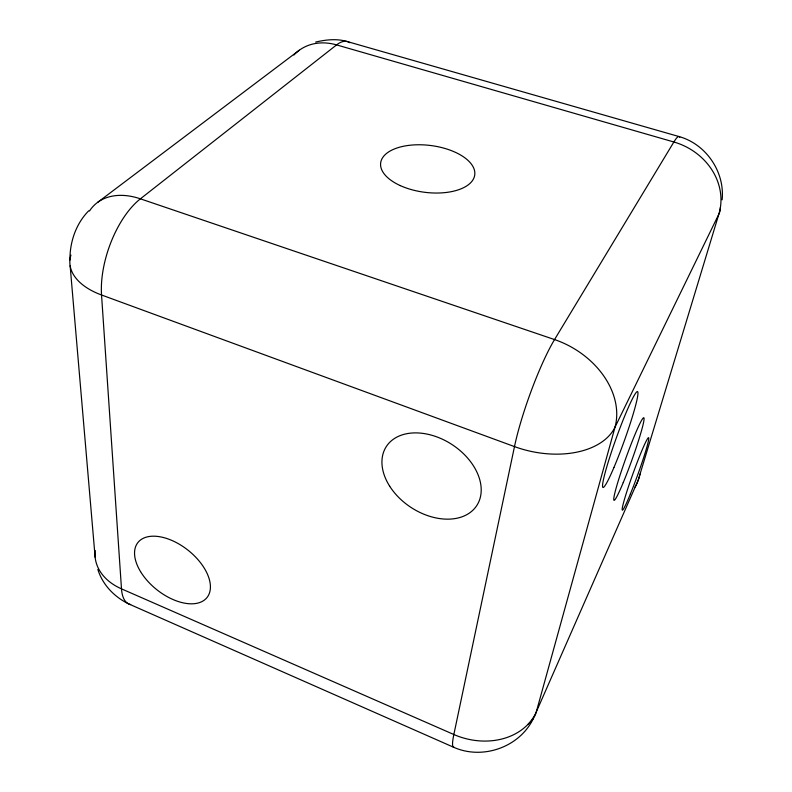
<?xml version="1.0" encoding="UTF-8"?>
<svg xmlns="http://www.w3.org/2000/svg" width="792" height="792" viewBox="0 0 792 792"><rect width="100%" height="100%" fill="white"/><g stroke="black" fill="none" stroke-linecap="round" stroke-linejoin="round"><path stroke-width="1.19" d="M722.126 199.832C724.977 171.933 706.207 144.233 679.209 136.61L347.856 41.719C337.303 38.442 326.215 39.59 315.642 42.075M69.934 260.004C69.755 242.075 75.953 223.69 88.734 210.791M533.392 718.413C519.631 747.341 482.318 760.29 453.37 747.133L128.443 603.791C114.226 596.812 102.554 584.734 97.852 569.428M97.822 202.217L299.297 50.223M70.132 265.785L95.129 557.212M70.953 255.093A72.319 40.026 -0.7 0 0 101.544 294.99L514.483 446.599A78.309 49.005 12.5 0 0 614.988 427.235L718.879 214.088A61.806 29.848 12.5 0 0 720.373 207.514M95.169 550.509A59.479 43.144 -5.5 0 0 121.493 588.852A59.499 22.602 -65.3 0 0 130.67 604.563M454.143 747.311A64.241 7.564 -68.7 0 1 453.846 734.511L514.483 446.599A77.864 11.85 -70.3 0 1 554.539 339.57L673.873 141.996A62.212 7.118 -71.5 0 1 679.764 137.244M528.313 724.056A63.766 38.442 29.3 0 0 536.293 711.929L638.233 480.071L718.879 214.088A61.37 54.292 23.5 0 0 673.873 141.996L336.58 44.897A57.816 46.124 52.9 0 0 293.911 55.024M639.916 474.062A52.074 33.868 15.3 0 1 638.233 480.071A52.084 38.343 26.3 0 1 635.026 487.06M89.506 210.989A72.349 48.461 47.6 0 1 140.402 198.822L336.58 44.897A57.737 21.374 -74.8 0 1 349.846 42.728M614.988 427.235L536.293 711.929A63.33 50.975 16.8 0 1 453.846 734.511L121.493 588.852L101.544 294.99A70.874 34.165 -70.8 0 1 140.402 198.822L554.539 339.57A78.23 59.4 29.5 0 1 614.988 427.235M400.316 185.615A47.421 23.582 7.2 0 0 474.626 175.626A47.421 23.582 7.2 0 0 408.167 145.461A47.421 23.582 7.2 0 0 400.316 185.615M389.684 486.199A53.995 37.531 33.2 0 0 475.596 507.217A53.995 37.531 33.2 0 0 429.462 434.64A53.995 37.531 33.2 0 0 389.684 486.199M140.55 571.606A44.154 25.176 38.5 0 0 206.187 598.465A44.154 25.176 38.5 0 0 170.706 539.946A44.154 25.176 38.5 0 0 140.55 571.606M613.899 467.567A50.916 4.247 -70.2 0 0 637.728 391.793A50.916 4.247 -70.2 0 0 609.147 459.083A50.916 4.247 -70.2 0 0 613.899 467.567M630.373 494.03A38.561 2.435 -70.1 0 0 648.648 437.719A38.561 2.435 -70.1 0 0 627.353 490A38.561 2.435 -70.1 0 0 630.373 494.03M623.254 482.546A43.887 3.158 -70.2 0 0 643.936 417.919A43.887 3.158 -70.2 0 0 619.532 476.774A43.887 3.158 -70.2 0 0 623.254 482.546"/></g></svg>
